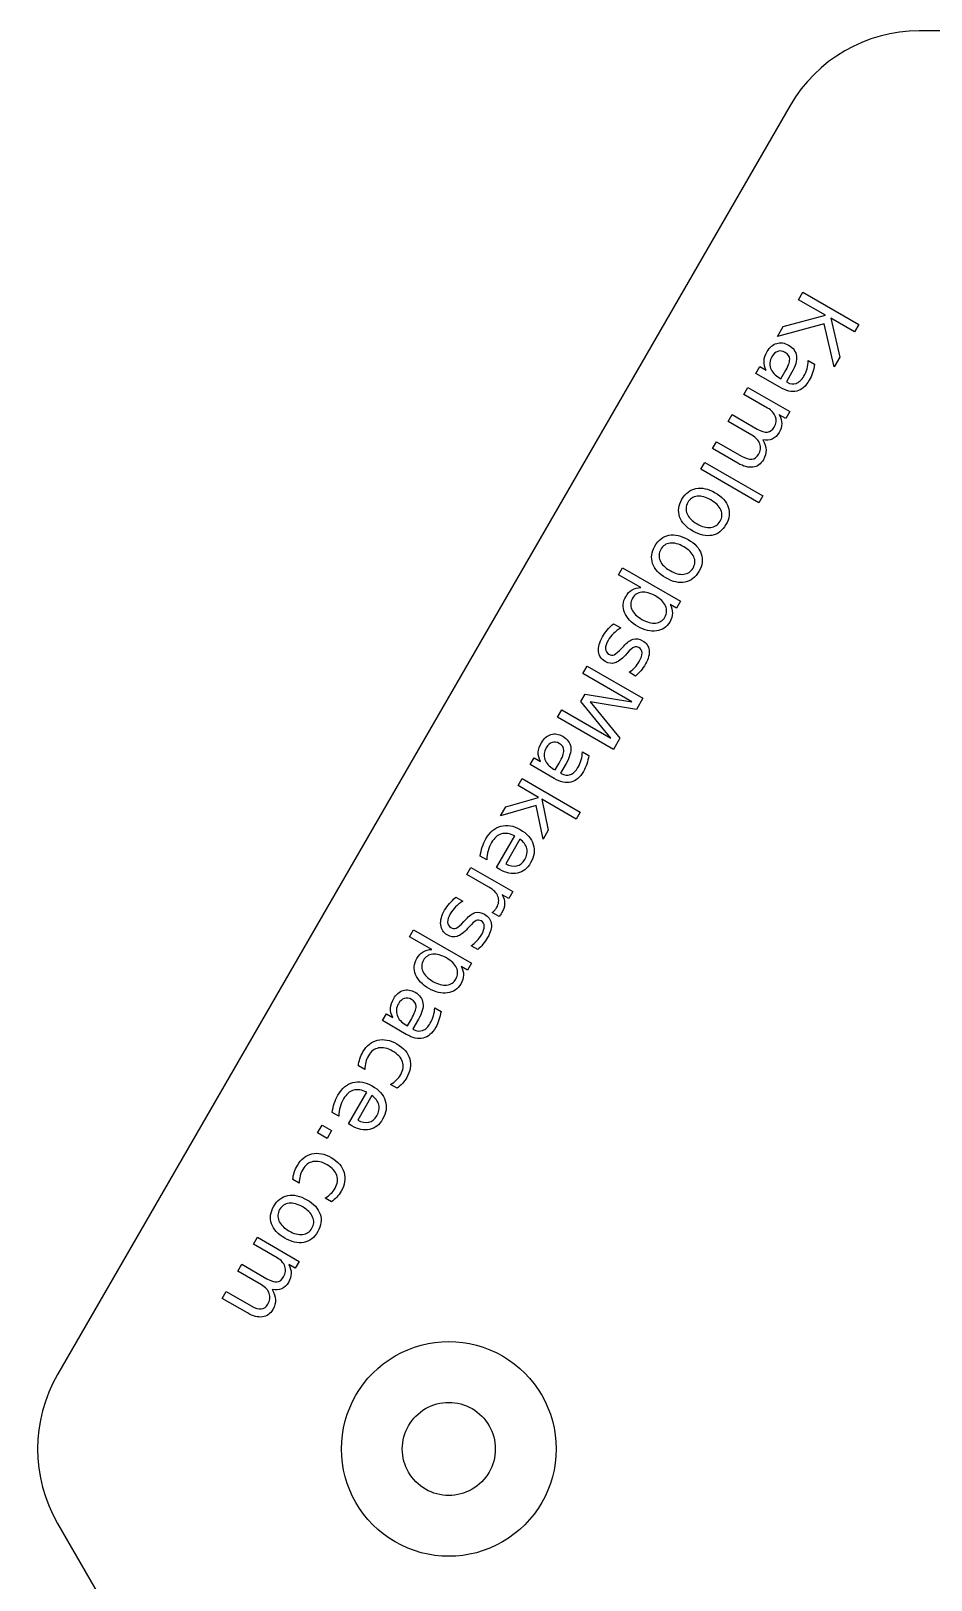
# Model space of a CAD drawing. Extents: x 5 to 967, y 5 to 440.
# Drawn here: x 4.87 to 29.06, y 39.63 to 81.26 of the extents above; entities that cross this region are included whole.
import ezdxf

# ---------------------------------------------------------------- set-up
doc = ezdxf.new("R2010")
doc.units = 0
doc.layers.get('0').update_dxf_attribs({"linetype": 'CONTINUOUS'})

msp = doc.modelspace()

# ---------------------------------------------------------------- linework, layer by layer
at = {"color": 7}
for p, q in [((68.121759, 81.260204), (28.740568, 81.260204)), ((25.276466, 79.260205), (5.585868, 45.155089)), ((17.351167, 43.155088), (17.351167, 43.155088))]:
    msp.add_line(p, q, dxfattribs=at)
at = {"color": 3}
for p, q in [((25.501461, 74.038341), (25.618655, 74.241328)), ((25.618655, 74.241328), (27.118941, 73.375137)), ((26.223972, 73.621199), (25.501461, 74.038341)), ((26.192699, 73.386023), (24.931157, 73.050546)), ((24.931157, 73.050546), (25.085481, 73.317843)), ((25.085481, 73.317843), (26.223972, 73.621199)), ((26.46219, 72.237611), (26.192699, 73.386023)), ((27.001747, 73.172151), (26.367669, 73.538236)), ((26.367669, 73.538236), (26.613034, 72.498881)), ((27.118941, 73.375137), (27.001747, 73.172151)), ((26.613034, 72.498881), (26.46219, 72.237611)), ((24.35621, 72.054709), (24.462961, 72.239607)), ((24.998329, 71.683982), (24.35621, 72.054709)), ((24.462961, 72.239607), (24.633789, 72.140979)), ((25.028678, 71.912989), (25.134876, 72.096863)), ((25.323069, 72.088698), (25.173388, 71.829441)), ((25.760857, 72.401357), (25.931685, 72.302729)), ((24.032486, 71.494002), (24.139817, 71.679905)), ((24.139817, 71.679905), (25.265282, 71.030118)), ((24.987495, 71.936766), (25.028678, 71.912989)), ((24.998294, 71.684002), (24.998329, 71.683982)), ((25.173388, 71.829441), (25.191506, 71.818981)), ((24.668576, 71.126755), (24.032486, 71.494002)), ((23.611857, 70.765451), (23.719188, 70.951355)), ((23.719188, 70.951355), (24.392459, 70.562642)), ((25.15795, 70.844214), (24.983102, 70.945163)), ((25.265282, 71.030118), (25.15795, 70.844214)), ((24.247947, 70.398204), (23.611857, 70.765451)), ((23.191231, 70.036906), (23.298563, 70.22281)), ((23.870529, 69.644713), (23.191231, 70.036906)), ((23.298563, 70.22281), (23.971833, 69.834097)), ((24.539259, 70.271566), (24.539255, 70.271545)), ((22.87098, 69.482215), (22.97773, 69.667112)), ((22.97773, 69.667112), (24.541326, 68.764369)), ((24.434576, 68.579472), (22.87098, 69.482215)), ((24.541326, 68.764369), (24.434576, 68.579472)), ((23.392238, 68.085274), (23.392238, 68.085274)), ((23.549003, 67.994766), (23.549003, 67.994766)), ((20.664107, 66.648401), (20.771439, 66.834304)), ((21.261005, 66.303781), (20.664107, 66.648401)), ((20.771439, 66.834304), (22.32498, 65.937366)), ((22.66587, 66.827167), (22.66587, 66.827167)), ((22.822635, 66.736659), (22.822635, 66.736659)), ((21.261022, 66.303771), (21.261005, 66.303781)), ((22.217649, 65.751463), (22.046821, 65.850091)), ((22.32498, 65.937366), (22.217649, 65.751463)), ((21.29073, 65.447878), (21.29073, 65.447878)), ((20.529958, 65.33243), (20.720888, 65.222196)), ((20.748998, 64.676726), (20.801197, 64.732336)), ((20.896399, 64.542051), (20.845755, 64.486877)), ((19.703264, 63.995569), (19.816974, 64.192522)), ((19.816974, 64.192522), (21.31726, 63.326331)), ((21.020665, 63.234967), (19.703264, 63.995569)), ((21.1193, 63.925645), (20.944452, 64.026594)), ((21.119292, 63.925658), (21.1193, 63.925645)), ((19.650525, 63.238191), (19.768297, 63.442178)), ((19.768297, 63.442178), (21.020665, 63.234967)), ((21.31726, 63.326331), (21.142629, 63.023862)), ((19.024466, 62.819857), (19.138758, 63.017816)), ((19.138758, 63.017816), (20.45616, 62.257214)), ((20.45616, 62.257214), (19.650525, 63.238191)), ((21.142629, 63.023862), (19.900633, 63.230454)), ((19.900633, 63.230454), (20.699383, 62.256136)), ((20.524752, 61.953666), (19.024466, 62.819857)), ((20.699383, 62.256136), (20.524752, 61.953666)), ((18.287654, 61.54366), (18.394404, 61.728558)), ((18.394404, 61.728558), (18.565232, 61.62993)), ((19.6923, 61.890308), (19.863129, 61.791681)), ((18.929772, 61.172933), (18.287654, 61.54366)), ((18.918939, 61.425717), (18.960122, 61.40194)), ((18.960122, 61.40194), (19.06632, 61.585814)), ((19.254513, 61.577649), (19.104831, 61.318392)), ((19.104831, 61.318392), (19.122949, 61.307932)), ((17.963919, 60.982936), (18.07125, 61.168839)), ((18.513589, 60.665583), (17.963919, 60.982936)), ((18.07125, 61.168839), (19.634846, 60.266097)), ((18.929738, 61.172953), (18.929772, 61.172933)), ((18.452599, 60.446229), (17.494564, 60.169989)), ((17.494564, 60.169989), (17.633805, 60.411161)), ((17.633805, 60.411161), (18.513589, 60.665583)), ((18.634534, 59.545325), (18.452599, 60.446229)), ((19.527515, 60.080193), (18.60403, 60.613367)), ((18.60403, 60.613367), (18.770873, 59.781471)), ((19.634846, 60.266097), (19.527515, 60.080193)), ((17.382439, 58.778317), (17.87326, 59.628443)), ((18.013454, 59.539465), (17.63387, 58.879682)), ((18.770873, 59.781471), (18.634534, 59.545325)), ((16.58541, 58.595355), (16.692742, 58.781258)), ((16.692742, 58.781258), (17.818206, 58.131471)), ((17.120986, 58.986877), (16.946137, 59.087825)), ((17.47288, 58.7261), (17.382439, 58.778317)), ((17.472886, 58.726097), (17.47288, 58.7261)), ((17.178293, 58.253053), (16.58541, 58.595355)), ((16.287767, 57.98474), (16.478698, 57.874507)), ((17.710875, 57.945567), (17.536026, 58.046516)), ((17.818206, 58.131471), (17.710875, 57.945567)), ((17.455458, 57.463296), (17.264809, 57.57204)), ((15.048082, 56.92116), (15.155414, 57.107063)), ((15.155414, 57.107063), (16.708955, 56.210126)), ((16.50681, 57.329042), (16.55901, 57.384652)), ((16.654212, 57.194367), (16.603568, 57.139193)), ((15.64498, 56.576541), (15.048082, 56.92116)), ((16.877113, 56.577961), (16.702264, 56.67891)), ((15.644997, 56.576531), (15.64498, 56.576541)), ((16.708955, 56.210126), (16.601624, 56.024222)), ((16.877105, 56.577973), (16.877113, 56.577961)), ((16.601624, 56.024222), (16.430796, 56.12285)), ((15.674705, 55.720637), (15.674705, 55.720637)), ((15.721632, 55.012908), (15.89246, 54.91428)), ((14.316985, 54.66626), (14.423735, 54.851157)), ((14.959103, 54.295533), (14.316985, 54.66626)), ((14.423735, 54.851157), (14.594563, 54.752529)), ((14.94827, 54.548317), (14.989453, 54.52454)), ((14.989453, 54.52454), (15.095651, 54.708414)), ((15.283844, 54.700248), (15.134162, 54.440992)), ((14.959069, 54.295553), (14.959103, 54.295533)), ((15.134162, 54.440992), (15.15228, 54.430532)), ((13.842935, 53.350901), (13.672107, 53.449529)), ((14.711163, 52.84963), (14.538321, 52.94942)), ((13.404807, 51.888855), (13.895631, 52.738987)), ((14.035821, 52.650003), (13.656238, 51.99022)), ((14.711203, 52.849607), (14.711163, 52.84963)), ((13.143357, 52.09742), (12.968508, 52.198369)), ((12.573579, 51.646592), (12.695997, 51.858626)), ((12.82882, 51.499229), (12.573579, 51.646592)), ((12.695997, 51.858626), (12.951238, 51.711263)), ((12.951238, 51.711263), (12.82882, 51.499229)), ((13.495248, 51.836638), (13.404807, 51.888855)), ((13.495254, 51.836635), (13.495248, 51.836638)), ((12.079223, 50.296061), (11.908394, 50.394689)), ((12.94745, 49.79479), (12.774609, 49.89458)), ((12.94749, 49.794767), (12.94745, 49.79479)), ((10.848749, 48.6591), (10.956081, 48.845004)), ((10.956081, 48.845004), (12.081546, 48.195216)), ((12.422425, 49.085), (12.422425, 49.085)), ((12.57919, 48.994492), (12.57919, 48.994492)), ((11.48484, 48.291853), (10.848749, 48.6591)), ((10.42812, 47.930549), (10.535452, 48.116453)), ((11.064211, 47.563302), (10.42812, 47.930549)), ((10.535452, 48.116453), (11.208722, 47.72774)), ((11.974214, 48.009313), (11.799365, 48.110262)), ((12.081546, 48.195216), (11.974214, 48.009313)), ((10.007495, 47.202004), (10.114826, 47.387908)), ((10.686793, 46.809811), (10.007495, 47.202004)), ((10.114826, 47.387908), (10.788097, 46.999195)), ((11.355523, 47.436664), (11.355518, 47.436644))]:
    msp.add_line(p, q, dxfattribs=at)
at = {"color": 5}
msp.add_line((18.985783, 43.155088), (18.985783, 43.155088), dxfattribs=at)
at = {"color": 7}
for points in [[(28.740568, 81.260204), (27.311505, 81.260205), (25.990997, 80.497809), (25.276466, 79.260205)], [(5.585868, 45.155089), (4.871337, 43.917485), (4.871337, 42.392693), (5.585868, 41.155089)], [(14.851167, 43.155088), (14.851167, 43.60167), (15.089416, 44.014329), (15.476167, 44.23762)], [(15.476167, 44.23762), (15.862919, 44.460911), (16.339416, 44.460911), (16.726167, 44.23762)], [(16.726167, 44.23762), (17.112919, 44.014329), (17.351167, 43.60167), (17.351167, 43.155088)], [(15.476167, 42.072556), (15.089416, 42.295847), (14.851167, 42.708506), (14.851167, 43.155088)], [(17.351167, 43.155088), (17.351167, 42.708506), (17.112919, 42.295847), (16.726167, 42.072556)], [(16.726167, 42.072556), (16.339416, 41.849265), (15.862919, 41.849265), (15.476167, 42.072556)], [(5.585868, 41.155089), (5.585868, 41.155089), (25.276466, 7.04997), (25.276466, 7.04997)]]:
    msp.add_open_spline(points, degree=3, dxfattribs=at)
at = {"color": 3}
for points in [[(24.658325, 72.645333), (24.72485, 72.760557), (24.809994, 72.833769), (24.913757, 72.864969)], [(24.913757, 72.864969), (25.017803, 72.895117), (25.12409, 72.878862), (25.232619, 72.816203)], [(24.573143, 72.386347), (24.577327, 72.467892), (24.605721, 72.554221), (24.658325, 72.645333)], [(24.784659, 72.506739), (24.725483, 72.404242), (24.714277, 72.301292), (24.751044, 72.197889)], [(24.944055, 72.65052), (24.880722, 72.629025), (24.82759, 72.581098), (24.784659, 72.506739)], [(25.137947, 72.624332), (25.072296, 72.662235), (25.007666, 72.670965), (24.944055, 72.65052)], [(25.134876, 72.096863), (25.221129, 72.246257), (25.263803, 72.359623), (25.262901, 72.436962)], [(25.262901, 72.436962), (25.261999, 72.514301), (25.220348, 72.576758), (25.137947, 72.624332)], [(25.232619, 72.816203), (25.359235, 72.743101), (25.430331, 72.645781), (25.445906, 72.524242)], [(25.445906, 72.524242), (25.461097, 72.402031), (25.420152, 72.256849), (25.323069, 72.088698)], [(24.633789, 72.140979), (24.589824, 72.222633), (24.569608, 72.304422), (24.573143, 72.386347)], [(24.751044, 72.197889), (24.788094, 72.093426), (24.866911, 72.006386), (24.987495, 71.936766)], [(25.643297, 71.984209), (25.680428, 72.048522), (25.708884, 72.115609), (25.728665, 72.18547)], [(25.728665, 72.18547), (25.748446, 72.255331), (25.759177, 72.327293), (25.760857, 72.401357)], [(25.876254, 72.072121), (25.852893, 72.000753), (25.823807, 71.934922), (25.788996, 71.874628)], [(25.931685, 72.302729), (25.918733, 72.219989), (25.900256, 72.14312), (25.876254, 72.072121)], [(25.451778, 71.582965), (25.320955, 71.551308), (25.169794, 71.584987), (24.998294, 71.684002)], [(25.191506, 71.818981), (25.276586, 71.76986), (25.358483, 71.760091), (25.437197, 71.789674)], [(25.437197, 71.789674), (25.516193, 71.818205), (25.584893, 71.88305), (25.643297, 71.984209)], [(25.788996, 71.874628), (25.695009, 71.711837), (25.582603, 71.614616), (25.451778, 71.582965)], [(24.879678, 70.893666), (24.848139, 70.986014), (24.777772, 71.06371), (24.668576, 71.126755)], [(24.846191, 70.612879), (24.900727, 70.707339), (24.911889, 70.800935), (24.879678, 70.893666)], [(24.983102, 70.945163), (25.027736, 70.863118), (25.049449, 70.783143), (25.04824, 70.705238)], [(24.460055, 70.164534), (24.428517, 70.256882), (24.357814, 70.334772), (24.247947, 70.398204)], [(24.392459, 70.562642), (24.500987, 70.499983), (24.592068, 70.472859), (24.6657, 70.48127)], [(24.6657, 70.48127), (24.740003, 70.489293), (24.800167, 70.533163), (24.846191, 70.612879)], [(24.97622, 70.466791), (24.929034, 70.385062), (24.868235, 70.327717), (24.793823, 70.294754)], [(25.04824, 70.705238), (25.047028, 70.627336), (25.023021, 70.547853), (24.97622, 70.466791)], [(24.424403, 69.882321), (24.479712, 69.978119), (24.491596, 70.07219), (24.460055, 70.164534)], [(24.539255, 70.271545), (24.595638, 70.177359), (24.625027, 70.086699), (24.627422, 69.999566)], [(24.793823, 70.294754), (24.719024, 70.261121), (24.634169, 70.253392), (24.539259, 70.271566)], [(24.627422, 69.999566), (24.629818, 69.912433), (24.605876, 69.825323), (24.555597, 69.738237)], [(24.275351, 69.53828), (24.156872, 69.521823), (24.021932, 69.557301), (23.870529, 69.644713)], [(23.971833, 69.834097), (24.079691, 69.771825), (24.170771, 69.744701), (24.245074, 69.752725)], [(24.245074, 69.752725), (24.319377, 69.760748), (24.379154, 69.803947), (24.424403, 69.882321)], [(24.555597, 69.738237), (24.48791, 69.621), (24.394495, 69.554348), (24.275351, 69.53828)], [(22.367263, 68.677044), (22.460478, 68.838496), (22.585832, 68.934944), (22.743328, 68.966387)], [(22.775923, 68.755972), (22.665621, 68.742837), (22.581653, 68.686359), (22.524022, 68.586538)], [(22.743328, 68.966387), (22.901106, 68.996771), (23.072111, 68.958781), (23.256341, 68.852415)], [(23.143789, 68.65747), (23.009132, 68.735214), (22.88651, 68.768048), (22.775923, 68.755972)], [(23.256341, 68.852415), (23.441238, 68.745665), (23.559639, 68.616567), (23.611543, 68.465122)], [(22.305301, 68.207702), (22.253784, 68.359819), (22.274438, 68.516266), (22.367263, 68.677044)], [(22.524022, 68.586538), (22.467166, 68.48806), (22.460961, 68.387581), (22.505408, 68.285101)], [(22.505408, 68.285101), (22.549858, 68.182625), (22.639075, 68.092708), (22.773061, 68.015351)], [(23.411433, 68.387718), (23.367657, 68.489811), (23.278442, 68.579728), (23.143789, 68.65747)], [(23.392238, 68.085274), (23.449482, 68.184423), (23.45588, 68.285238), (23.411433, 68.387718)], [(23.611543, 68.465122), (23.663065, 68.313004), (23.642218, 68.156218), (23.549003, 67.994766)], [(22.659928, 67.819399), (22.475699, 67.925765), (22.357489, 68.055199), (22.305301, 68.207702)], [(22.773061, 68.015351), (22.906373, 67.938384), (23.028514, 67.906272), (23.139486, 67.919016)], [(23.139486, 67.919016), (23.251131, 67.931376), (23.335381, 67.986796), (23.392238, 68.085274)], [(23.549003, 67.994766), (23.456178, 67.833988), (23.331016, 67.737878), (23.173517, 67.706438)], [(21.640894, 67.418937), (21.734107, 67.580386), (21.859461, 67.676832), (22.016956, 67.708274)], [(22.049552, 67.497859), (21.939249, 67.484724), (21.855283, 67.428248), (21.797654, 67.328432)], [(22.016956, 67.708274), (22.174735, 67.738659), (22.345739, 67.700668), (22.529969, 67.594303)], [(22.417417, 67.399358), (22.28276, 67.477102), (22.160138, 67.509936), (22.049552, 67.497859)], [(22.529969, 67.594303), (22.714866, 67.487553), (22.833267, 67.358455), (22.885172, 67.20701)], [(23.173517, 67.706438), (23.016022, 67.674995), (22.844826, 67.712649), (22.659928, 67.819399)], [(21.578929, 66.94959), (21.527412, 67.101706), (21.548067, 67.258155), (21.640894, 67.418937)], [(21.797654, 67.328432), (21.740797, 67.229953), (21.734593, 67.129474), (21.77904, 67.026994)], [(21.77904, 67.026994), (21.823487, 66.924514), (21.912704, 66.834596), (22.04669, 66.757239)], [(22.685061, 67.129606), (22.641285, 67.231698), (22.55207, 67.321615), (22.417417, 67.399358)], [(22.66587, 66.827167), (22.723111, 66.926313), (22.729509, 67.027126), (22.685061, 67.129606)], [(22.885172, 67.20701), (22.936693, 67.054891), (22.915847, 66.898108), (22.822635, 66.736659)], [(21.933557, 66.561287), (21.749327, 66.667652), (21.631118, 66.797086), (21.578929, 66.94959)], [(22.04669, 66.757239), (22.180001, 66.680272), (22.302144, 66.648162), (22.413117, 66.660909)], [(22.413117, 66.660909), (22.524762, 66.67327), (22.609013, 66.728689), (22.66587, 66.827167)], [(22.822635, 66.736659), (22.729807, 66.575877), (22.604644, 66.479766), (22.447145, 66.448325)], [(20.855341, 66.058331), (20.902914, 66.140731), (20.959999, 66.202455), (21.026594, 66.243504)], [(21.026594, 66.243504), (21.093453, 66.283505), (21.171596, 66.303595), (21.261022, 66.303771)], [(21.653916, 66.076934), (21.51792, 66.155451), (21.395016, 66.189341), (21.285202, 66.178602)], [(22.447145, 66.448325), (22.28965, 66.416883), (22.118454, 66.454537), (21.933557, 66.561287)], [(20.826093, 65.631731), (20.766689, 65.779468), (20.776438, 65.921668), (20.855341, 66.058331)], [(21.036206, 66.014202), (20.979735, 65.916391), (20.973969, 65.817446), (21.018907, 65.717366)], [(21.285202, 66.178602), (21.175674, 66.166809), (21.092675, 66.112009), (21.036206, 66.014202)], [(21.925313, 65.809034), (21.880373, 65.909119), (21.789907, 65.99842), (21.653916, 66.076934)], [(21.908443, 65.510616), (21.964912, 65.608423), (21.970535, 65.707896), (21.925313, 65.809034)], [(22.046821, 65.850091), (22.091381, 65.772557), (22.112721, 65.695031), (22.110841, 65.617514)], [(21.179912, 65.25595), (21.003053, 65.35806), (20.885113, 65.48332), (20.826093, 65.631731)], [(21.018907, 65.717366), (21.064127, 65.616224), (21.154735, 65.526395), (21.29073, 65.447878)], [(21.29073, 65.447878), (21.426721, 65.369363), (21.549484, 65.336003), (21.659018, 65.347798)], [(21.659018, 65.347798), (21.76883, 65.358532), (21.851971, 65.412805), (21.908443, 65.510616)], [(22.037081, 65.376053), (21.958179, 65.23939), (21.839903, 65.159848), (21.682253, 65.137427)], [(22.110841, 65.617514), (22.109241, 65.53894), (22.084654, 65.458453), (22.037081, 65.376053)], [(20.126429, 64.584643), (20.113042, 64.702239), (20.14812, 64.833389), (20.231665, 64.978092)], [(20.231665, 64.978092), (20.266473, 65.038383), (20.308851, 65.09788), (20.358797, 65.156583)], [(20.358797, 65.156583), (20.407702, 65.214987), (20.464755, 65.273603), (20.529958, 65.33243)], [(20.523879, 65.066626), (20.468179, 65.010355), (20.421571, 64.949729), (20.384055, 64.884749)], [(20.720888, 65.222196), (20.645927, 65.174362), (20.580258, 65.122505), (20.523879, 65.066626)], [(21.682253, 65.137427), (21.524215, 65.114334), (21.356769, 65.153842), (21.179912, 65.25595)], [(20.302694, 64.316734), (20.198184, 64.377072), (20.139429, 64.466376), (20.126429, 64.584643)], [(20.384055, 64.884749), (20.333774, 64.797659), (20.309839, 64.722154), (20.312251, 64.658233)], [(20.312251, 64.658233), (20.315317, 64.59394), (20.343985, 64.546127), (20.398255, 64.514794)], [(20.543403, 64.499324), (20.589555, 64.517363), (20.658087, 64.576497), (20.748998, 64.676726)], [(20.801197, 64.732336), (20.891456, 64.832968), (20.976069, 64.89443), (21.055038, 64.916724)], [(21.080023, 64.699982), (21.036953, 64.681083), (20.975745, 64.62844), (20.896399, 64.542051)], [(21.055038, 64.916724), (21.134677, 64.938631), (21.218042, 64.924443), (21.305132, 64.874162)], [(21.209945, 64.690618), (21.167071, 64.715371), (21.123764, 64.718492), (21.080023, 64.699982)], [(21.297108, 64.549186), (21.295264, 64.61099), (21.266209, 64.658134), (21.209945, 64.690618)], [(21.219811, 64.317804), (21.2728, 64.409584), (21.298566, 64.486711), (21.297108, 64.549186)], [(21.305132, 64.874162), (21.41098, 64.813051), (21.471052, 64.728348), (21.485347, 64.620054)], [(21.485347, 64.620054), (21.49964, 64.511757), (21.466949, 64.388608), (21.387274, 64.250607)], [(20.564885, 64.276567), (20.481871, 64.250356), (20.394474, 64.263745), (20.302694, 64.316734)], [(20.398255, 64.514794), (20.448499, 64.485785), (20.496882, 64.480629), (20.543403, 64.499324)], [(20.845755, 64.486877), (20.741802, 64.371825), (20.648179, 64.301721), (20.564885, 64.276567)], [(20.944452, 64.026594), (21.001426, 64.063376), (21.052852, 64.106038), (21.098731, 64.154578)], [(21.098731, 64.154578), (21.14464, 64.203102), (21.185, 64.25751), (21.219811, 64.317804)], [(21.387274, 64.250607), (21.347823, 64.182276), (21.305668, 64.120863), (21.260811, 64.06637)], [(21.260811, 64.06637), (21.215954, 64.011876), (21.168781, 63.964972), (21.119292, 63.925658)], [(18.504586, 61.875298), (18.508773, 61.956847), (18.537167, 62.043176), (18.589768, 62.134284)], [(18.589768, 62.134284), (18.656293, 62.249508), (18.741438, 62.322722), (18.845204, 62.353926)], [(18.875501, 62.139477), (18.812169, 62.117982), (18.759036, 62.070053), (18.716102, 61.99569)], [(18.845204, 62.353926), (18.949248, 62.38407), (19.055534, 62.367813), (19.164062, 62.305154)], [(19.069391, 62.113283), (19.00374, 62.151186), (18.93911, 62.159918), (18.875501, 62.139477)], [(19.194344, 61.925913), (19.193442, 62.003253), (19.151791, 62.065709), (19.069391, 62.113283)], [(19.164062, 62.305154), (19.290678, 62.232052), (19.361774, 62.134732), (19.377349, 62.013194)], [(18.565232, 61.62993), (18.521269, 61.711588), (18.501054, 61.793377), (18.504586, 61.875298)], [(18.716102, 61.99569), (18.656926, 61.893193), (18.645721, 61.790243), (18.682487, 61.68684)], [(18.682487, 61.68684), (18.719537, 61.582378), (18.798354, 61.495337), (18.918939, 61.425717)], [(19.06632, 61.585814), (19.152572, 61.735208), (19.195247, 61.848574), (19.194344, 61.925913)], [(19.377349, 62.013194), (19.39254, 61.890982), (19.351595, 61.7458), (19.254513, 61.577649)], [(19.57474, 61.47316), (19.611871, 61.537473), (19.640327, 61.60456), (19.660108, 61.674421)], [(19.660108, 61.674421), (19.679892, 61.744286), (19.690622, 61.816248), (19.6923, 61.890308)], [(19.863129, 61.791681), (19.850178, 61.708944), (19.831701, 61.632074), (19.807697, 61.561072)], [(19.122949, 61.307932), (19.208029, 61.258811), (19.289927, 61.249042), (19.36864, 61.278625)], [(19.36864, 61.278625), (19.447636, 61.307157), (19.516336, 61.372001), (19.57474, 61.47316)], [(19.72044, 61.363579), (19.626454, 61.200792), (19.514048, 61.103571), (19.383221, 61.071916)], [(19.807697, 61.561072), (19.784336, 61.489704), (19.75525, 61.423873), (19.72044, 61.363579)], [(19.383221, 61.071916), (19.252398, 61.040259), (19.101237, 61.073938), (18.929738, 61.172953)], [(16.999596, 59.328952), (17.025098, 59.407126), (17.05854, 59.482053), (17.099924, 59.553732)], [(17.099924, 59.553732), (17.203582, 59.733272), (17.338026, 59.845463), (17.503256, 59.890303)], [(17.515708, 59.682138), (17.409548, 59.651427), (17.321077, 59.574773), (17.250295, 59.452175)], [(17.503256, 59.890303), (17.668099, 59.934473), (17.839621, 59.905115), (18.017823, 59.80223)], [(17.87326, 59.628443), (17.741328, 59.693877), (17.622144, 59.711776), (17.515708, 59.682138)], [(18.198156, 59.290804), (18.175454, 59.386087), (18.113887, 59.468974), (18.013454, 59.539465)], [(18.017823, 59.80223), (18.202049, 59.695867), (18.31947, 59.561977), (18.370086, 59.40056)], [(16.946137, 59.087825), (16.956283, 59.170397), (16.974103, 59.250773), (16.999596, 59.328952)], [(17.157474, 59.231098), (17.136206, 59.154058), (17.124044, 59.072651), (17.120986, 58.986877)], [(17.250295, 59.452175), (17.209299, 59.381167), (17.178358, 59.307475), (17.157474, 59.231098)], [(18.142275, 58.992124), (18.201839, 59.095292), (18.220466, 59.194852), (18.198156, 59.290804)], [(18.370086, 59.40056), (18.420984, 59.23808), (18.397698, 59.072431), (18.300231, 58.903612)], [(17.946393, 58.629574), (17.798202, 58.597228), (17.640367, 58.629402), (17.472886, 58.726097)], [(17.63387, 58.879682), (17.735915, 58.822812), (17.833079, 58.804676), (17.925363, 58.825274)], [(17.925363, 58.825274), (18.017369, 58.845399), (18.089673, 58.901016), (18.142275, 58.992124)], [(18.300231, 58.903612), (18.212819, 58.75221), (18.094872, 58.660864), (17.946393, 58.629574)], [(16.116606, 57.808893), (16.165513, 57.867301), (16.222567, 57.925917), (16.287767, 57.98474)], [(16.478698, 57.874507), (16.403739, 57.826676), (16.33807, 57.774821), (16.281692, 57.718941)], [(17.422557, 58.000826), (17.386998, 58.095491), (17.305577, 58.179566), (17.178293, 58.253053)], [(17.385819, 57.700474), (17.446155, 57.80498), (17.458402, 57.905097), (17.422557, 58.000826)], [(17.536026, 58.046516), (17.581928, 57.968208), (17.603306, 57.888428), (17.600161, 57.807178)], [(15.884242, 57.236959), (15.870854, 57.354555), (15.905932, 57.485703), (15.989474, 57.630403)], [(15.989474, 57.630403), (16.024285, 57.690697), (16.066662, 57.750193), (16.116606, 57.808893)], [(16.141868, 57.537065), (16.091587, 57.449975), (16.067652, 57.37447), (16.070064, 57.310549)], [(16.281692, 57.718941), (16.225992, 57.66267), (16.179384, 57.602045), (16.141868, 57.537065)], [(16.55901, 57.384652), (16.649268, 57.485283), (16.733882, 57.546746), (16.81285, 57.56904)], [(16.81285, 57.56904), (16.89249, 57.590947), (16.975854, 57.576759), (17.062944, 57.526478)], [(17.062944, 57.526478), (17.168793, 57.465366), (17.228864, 57.380664), (17.243159, 57.27237)], [(17.264809, 57.57204), (17.288849, 57.585871), (17.310704, 57.603623), (17.330374, 57.625294)], [(17.330374, 57.625294), (17.350319, 57.645938), (17.368801, 57.670998), (17.385819, 57.700474)], [(17.492063, 57.510493), (17.482013, 57.495742), (17.469811, 57.48001), (17.455458, 57.463296)], [(17.519314, 57.55105), (17.511964, 57.53832), (17.50288, 57.524801), (17.492063, 57.510493)], [(17.600161, 57.807178), (17.597704, 57.725525), (17.570755, 57.64015), (17.519314, 57.55105)], [(16.060507, 56.969049), (15.955997, 57.029388), (15.897242, 57.118691), (15.884242, 57.236959)], [(16.070064, 57.310549), (16.07313, 57.246255), (16.101798, 57.198442), (16.156068, 57.16711)], [(16.156068, 57.16711), (16.206312, 57.138101), (16.254694, 57.132945), (16.301215, 57.15164)], [(16.301215, 57.15164), (16.347346, 57.16964), (16.415878, 57.228774), (16.50681, 57.329042)], [(16.603568, 57.139193), (16.499615, 57.024141), (16.405992, 56.954037), (16.322698, 56.928883)], [(16.837836, 57.352297), (16.794766, 57.333399), (16.733558, 57.280756), (16.654212, 57.194367)], [(16.967758, 57.342934), (16.924884, 57.367687), (16.881577, 57.370808), (16.837836, 57.352297)], [(17.054921, 57.201502), (17.053076, 57.263306), (17.024022, 57.31045), (16.967758, 57.342934)], [(16.977624, 56.97012), (17.030612, 57.0619), (17.056378, 57.139027), (17.054921, 57.201502)], [(17.243159, 57.27237), (17.257452, 57.164073), (17.224761, 57.040924), (17.145086, 56.902923)], [(16.322698, 56.928883), (16.239683, 56.902672), (16.152286, 56.916061), (16.060507, 56.969049)], [(16.702264, 56.67891), (16.759238, 56.715692), (16.810665, 56.758353), (16.856543, 56.806894)], [(16.856543, 56.806894), (16.902453, 56.855418), (16.942813, 56.909826), (16.977624, 56.97012)], [(17.018624, 56.718685), (16.973767, 56.664192), (16.926594, 56.617288), (16.877105, 56.577973)], [(17.145086, 56.902923), (17.105633, 56.834588), (17.063479, 56.773175), (17.018624, 56.718685)], [(15.210068, 55.90449), (15.150662, 56.052224), (15.160411, 56.194424), (15.239316, 56.33109)], [(15.239316, 56.33109), (15.286889, 56.41349), (15.343974, 56.475215), (15.410569, 56.516263)], [(15.420181, 56.286961), (15.36371, 56.18915), (15.357944, 56.090205), (15.402882, 55.990125)], [(15.410569, 56.516263), (15.477428, 56.556265), (15.555571, 56.576354), (15.644997, 56.576531)], [(15.669177, 56.451362), (15.559649, 56.439569), (15.476651, 56.384769), (15.420181, 56.286961)], [(16.037891, 56.349694), (15.901895, 56.42821), (15.778991, 56.4621), (15.669177, 56.451362)], [(16.309288, 56.081793), (16.264348, 56.181879), (16.173882, 56.271179), (16.037891, 56.349694)], [(15.563888, 55.528709), (15.387028, 55.630819), (15.269088, 55.75608), (15.210068, 55.90449)], [(15.402882, 55.990125), (15.448102, 55.888984), (15.53871, 55.799154), (15.674705, 55.720637)], [(16.042993, 55.620557), (16.152805, 55.631291), (16.235946, 55.685564), (16.292418, 55.783375)], [(16.292418, 55.783375), (16.348887, 55.881183), (16.35451, 55.980655), (16.309288, 56.081793)], [(16.494816, 55.890273), (16.493216, 55.811699), (16.46863, 55.731212), (16.421056, 55.648812)], [(16.430796, 56.12285), (16.475356, 56.045316), (16.496696, 55.96779), (16.494816, 55.890273)], [(14.619099, 55.256884), (14.685624, 55.372108), (14.770768, 55.44532), (14.874532, 55.47652)], [(14.874532, 55.47652), (14.978578, 55.506668), (15.084865, 55.490412), (15.193393, 55.427753)], [(15.193393, 55.427753), (15.32001, 55.354651), (15.391105, 55.257331), (15.40668, 55.135793)], [(16.066228, 55.410186), (15.90819, 55.387093), (15.740744, 55.426601), (15.563888, 55.528709)], [(15.674705, 55.720637), (15.810697, 55.642123), (15.933459, 55.608762), (16.042993, 55.620557)], [(16.421056, 55.648812), (16.342151, 55.512146), (16.223875, 55.432604), (16.066228, 55.410186)], [(14.594563, 54.752529), (14.550598, 54.834183), (14.530383, 54.915973), (14.533917, 54.997898)], [(14.533917, 54.997898), (14.538102, 55.079443), (14.566496, 55.165772), (14.619099, 55.256884)], [(14.745434, 55.11829), (14.686257, 55.015793), (14.675052, 54.912843), (14.711818, 54.809439)], [(14.904829, 55.262071), (14.841497, 55.240576), (14.788365, 55.192649), (14.745434, 55.11829)], [(15.098722, 55.235882), (15.033071, 55.273786), (14.96844, 55.282516), (14.904829, 55.262071)], [(15.095651, 54.708414), (15.181903, 54.857807), (15.224578, 54.971173), (15.223675, 55.048513)], [(15.223675, 55.048513), (15.222773, 55.125852), (15.181122, 55.188309), (15.098722, 55.235882)], [(15.40668, 55.135793), (15.421872, 55.013582), (15.380926, 54.8684), (15.283844, 54.700248)], [(15.689439, 54.79702), (15.709221, 54.866881), (15.719951, 54.938844), (15.721632, 55.012908)], [(14.711818, 54.809439), (14.748868, 54.704977), (14.827685, 54.617936), (14.94827, 54.548317)], [(15.397971, 54.401225), (15.476967, 54.429756), (15.545667, 54.494601), (15.604071, 54.59576)], [(15.604071, 54.59576), (15.641202, 54.660072), (15.669658, 54.727159), (15.689439, 54.79702)], [(15.837029, 54.683672), (15.813668, 54.612304), (15.784582, 54.546473), (15.749771, 54.486179)], [(15.89246, 54.91428), (15.879507, 54.83154), (15.86103, 54.75467), (15.837029, 54.683672)], [(13.794163, 53.827907), (13.892018, 53.997397), (14.023018, 54.101301), (14.187163, 54.139621)], [(14.187163, 54.139621), (14.351311, 54.177939), (14.523825, 54.144883), (14.704704, 54.040452)], [(15.412552, 54.194516), (15.281729, 54.162859), (15.130568, 54.196538), (14.959069, 54.295553)], [(15.15228, 54.430532), (15.237361, 54.38141), (15.319258, 54.371641), (15.397971, 54.401225)], [(15.749771, 54.486179), (15.655783, 54.323388), (15.543377, 54.226167), (15.412552, 54.194516)], [(13.710694, 53.641624), (13.730369, 53.703509), (13.758193, 53.765603), (13.794163, 53.827907)], [(13.939262, 53.717338), (13.908319, 53.663743), (13.8848, 53.606756), (13.868704, 53.546378)], [(14.214099, 53.931132), (14.100106, 53.908516), (14.008494, 53.837251), (13.939262, 53.717338)], [(14.592094, 53.84554), (14.454761, 53.92483), (14.328762, 53.95336), (14.214099, 53.931132)], [(14.85421, 53.561563), (14.8168, 53.671592), (14.729428, 53.76625), (14.592094, 53.84554)], [(14.704704, 54.040452), (14.888259, 53.934477), (15.003618, 53.800882), (15.050783, 53.639668)], [(13.672107, 53.449529), (13.677769, 53.515036), (13.690631, 53.579068), (13.710694, 53.641624)], [(13.868704, 53.546378), (13.852873, 53.484953), (13.844283, 53.419794), (13.842935, 53.350901)], [(14.807478, 53.216073), (14.87671, 53.335987), (14.892287, 53.45115), (14.85421, 53.561563)], [(15.050783, 53.639668), (15.097556, 53.477785), (15.070275, 53.309085), (14.96894, 53.133567)], [(13.122295, 52.664276), (13.22595, 52.843812), (13.360393, 52.956001), (13.525623, 53.000841)], [(13.525623, 53.000841), (13.690466, 53.045011), (13.861989, 53.015653), (14.040191, 52.912768)], [(14.040191, 52.912768), (14.224417, 52.806405), (14.341838, 52.672515), (14.392454, 52.511098)], [(14.538321, 52.94942), (14.597287, 52.985047), (14.649088, 53.025258), (14.693724, 53.070053)], [(14.693724, 53.070053), (14.738617, 53.113805), (14.776535, 53.162478), (14.807478, 53.216073)], [(14.854573, 52.977187), (14.811854, 52.929496), (14.764064, 52.886969), (14.711203, 52.849607)], [(14.96894, 53.133567), (14.936064, 53.076624), (14.897942, 53.024498), (14.854573, 52.977187)], [(13.021964, 52.43949), (13.047465, 52.517664), (13.080909, 52.592593), (13.122295, 52.664276)], [(13.272666, 52.562719), (13.231667, 52.491707), (13.200727, 52.418015), (13.179845, 52.341642)], [(13.538076, 52.792677), (13.431915, 52.761965), (13.343445, 52.685313), (13.272666, 52.562719)], [(13.895631, 52.738987), (13.763698, 52.804421), (13.644513, 52.822318), (13.538076, 52.792677)], [(14.220523, 52.401342), (14.197824, 52.496629), (14.136257, 52.579516), (14.035821, 52.650003)], [(14.392454, 52.511098), (14.443351, 52.348618), (14.420066, 52.182969), (14.322598, 52.01415)], [(12.968508, 52.198369), (12.978654, 52.280941), (12.996472, 52.361315), (13.021964, 52.43949)], [(13.179845, 52.341642), (13.158575, 52.264598), (13.146412, 52.183191), (13.143357, 52.09742)], [(13.947734, 51.935818), (14.03974, 51.955943), (14.112044, 52.011559), (14.164645, 52.102668)], [(14.164645, 52.102668), (14.224209, 52.205836), (14.242835, 52.305394), (14.220523, 52.401342)], [(13.968763, 51.740118), (13.820571, 51.707768), (13.662734, 51.73994), (13.495254, 51.836635)], [(13.656238, 51.99022), (13.758282, 51.93335), (13.855447, 51.915216), (13.947734, 51.935818)], [(14.322598, 52.01415), (14.235186, 51.862748), (14.117241, 51.771404), (13.968763, 51.740118)], [(12.030451, 50.773067), (12.128306, 50.942557), (12.259307, 51.046463), (12.423454, 51.084787)], [(12.450389, 50.876298), (12.336397, 50.853682), (12.244784, 50.782415), (12.17555, 50.662498)], [(12.423454, 51.084787), (12.587602, 51.123105), (12.760116, 51.090048), (12.940994, 50.985618)], [(12.828385, 50.790706), (12.691051, 50.869995), (12.565053, 50.898526), (12.450389, 50.876298)], [(13.090501, 50.506729), (13.05309, 50.616757), (12.965718, 50.711416), (12.828385, 50.790706)], [(12.940994, 50.985618), (13.124549, 50.879643), (13.239909, 50.746048), (13.287074, 50.584834)], [(11.908394, 50.394689), (11.914058, 50.4602), (11.926921, 50.524232), (11.946981, 50.586784)], [(11.946981, 50.586784), (11.966657, 50.648669), (11.99448, 50.710763), (12.030451, 50.773067)], [(12.104991, 50.491538), (12.08916, 50.430113), (12.080571, 50.364954), (12.079223, 50.296061)], [(12.17555, 50.662498), (12.144609, 50.608907), (12.121089, 50.55192), (12.104991, 50.491538)], [(13.043765, 50.161233), (13.113, 50.281151), (13.128578, 50.396316), (13.090501, 50.506729)], [(13.287074, 50.584834), (13.333847, 50.422951), (13.306566, 50.254251), (13.205231, 50.078733)], [(11.39745, 49.67677), (11.490662, 49.838219), (11.616016, 49.934664), (11.773511, 49.966107)], [(11.773511, 49.966107), (11.93129, 49.996491), (12.102294, 49.958501), (12.286524, 49.852136)], [(12.774609, 49.89458), (12.833574, 49.930207), (12.885375, 49.970418), (12.930011, 50.015213)], [(12.930011, 50.015213), (12.974906, 50.058969), (13.012824, 50.107642), (13.043765, 50.161233)], [(13.205231, 50.078733), (13.172355, 50.02179), (13.134231, 49.969661), (13.09086, 49.922347)], [(11.335485, 49.207423), (11.283967, 49.359539), (11.304622, 49.515988), (11.39745, 49.67677)], [(11.554209, 49.586265), (11.497353, 49.487786), (11.491148, 49.387307), (11.535595, 49.284827)], [(11.806107, 49.755692), (11.695804, 49.742557), (11.611838, 49.686081), (11.554209, 49.586265)], [(12.173972, 49.65719), (12.039315, 49.734935), (11.916693, 49.767768), (11.806107, 49.755692)], [(12.441617, 49.387438), (12.39784, 49.489531), (12.308626, 49.579448), (12.173972, 49.65719)], [(12.286524, 49.852136), (12.471421, 49.745385), (12.589822, 49.616288), (12.641727, 49.464843)], [(13.09086, 49.922347), (13.048143, 49.87466), (13.000353, 49.832133), (12.94749, 49.794767)], [(11.690112, 48.81912), (11.505882, 48.925485), (11.387673, 49.054919), (11.335485, 49.207423)], [(11.535595, 49.284827), (11.580042, 49.182347), (11.669259, 49.092429), (11.803245, 49.015072)], [(12.422425, 49.085), (12.479666, 49.184146), (12.486064, 49.284958), (12.441617, 49.387438)], [(12.641727, 49.464843), (12.693248, 49.312724), (12.672402, 49.155941), (12.57919, 48.994492)], [(12.2037, 48.706158), (12.046205, 48.674715), (11.875009, 48.712369), (11.690112, 48.81912)], [(11.803245, 49.015072), (11.936556, 48.938104), (12.058699, 48.905995), (12.169673, 48.918742)], [(12.169673, 48.918742), (12.281318, 48.931102), (12.365568, 48.986522), (12.422425, 49.085)], [(12.57919, 48.994492), (12.486362, 48.83371), (12.361199, 48.737599), (12.2037, 48.706158)], [(11.695941, 48.058765), (11.664403, 48.151113), (11.594036, 48.228809), (11.48484, 48.291853)], [(11.662454, 47.777978), (11.716991, 47.872437), (11.728153, 47.966033), (11.695941, 48.058765)], [(11.799365, 48.110262), (11.844, 48.028217), (11.865712, 47.948242), (11.864504, 47.870337)], [(11.276319, 47.329633), (11.244781, 47.421981), (11.174078, 47.499871), (11.064211, 47.563302)], [(11.208722, 47.72774), (11.317251, 47.665081), (11.408331, 47.637957), (11.481963, 47.646368)], [(11.610087, 47.459853), (11.535288, 47.42622), (11.450433, 47.41849), (11.355523, 47.436664)], [(11.481963, 47.646368), (11.556267, 47.654392), (11.61643, 47.698262), (11.662454, 47.777978)], [(11.792484, 47.63189), (11.745297, 47.550161), (11.684498, 47.492815), (11.610087, 47.459853)], [(11.864504, 47.870337), (11.863291, 47.792434), (11.839285, 47.712952), (11.792484, 47.63189)], [(11.061338, 46.917823), (11.135641, 46.925847), (11.195417, 46.969046), (11.240666, 47.047419)], [(11.240666, 47.047419), (11.295975, 47.143217), (11.30786, 47.237289), (11.276319, 47.329633)], [(11.355518, 47.436644), (11.411901, 47.342457), (11.441291, 47.251798), (11.443686, 47.164664)], [(11.443686, 47.164664), (11.446081, 47.077531), (11.42214, 46.990422), (11.37186, 46.903336)], [(11.091615, 46.703378), (10.973136, 46.686922), (10.838195, 46.722399), (10.686793, 46.809811)], [(10.788097, 46.999195), (10.895954, 46.936924), (10.987035, 46.9098), (11.061338, 46.917823)], [(11.37186, 46.903336), (11.304174, 46.786099), (11.210758, 46.719446), (11.091615, 46.703378)]]:
    msp.add_open_spline(points, degree=3, dxfattribs=at)
at = {"color": 5}
for points in [[(14.65886, 45.653238), (15.551363, 46.168525), (16.650972, 46.168525), (17.543475, 45.653238)], [(13.216552, 43.155088), (13.216552, 44.185662), (13.766357, 45.137951), (14.65886, 45.653238)], [(17.543475, 45.653238), (18.435978, 45.137951), (18.985783, 44.185662), (18.985783, 43.155088)], [(14.65886, 40.656938), (13.766357, 41.172225), (13.216552, 42.124514), (13.216552, 43.155088)], [(18.985783, 43.155088), (18.985783, 42.124514), (18.435978, 41.172225), (17.543475, 40.656938)], [(17.543475, 40.656938), (16.650972, 40.141651), (15.551363, 40.141651), (14.65886, 40.656938)]]:
    msp.add_open_spline(points, degree=3, dxfattribs=at)

doc.saveas('drawing.dxf')
